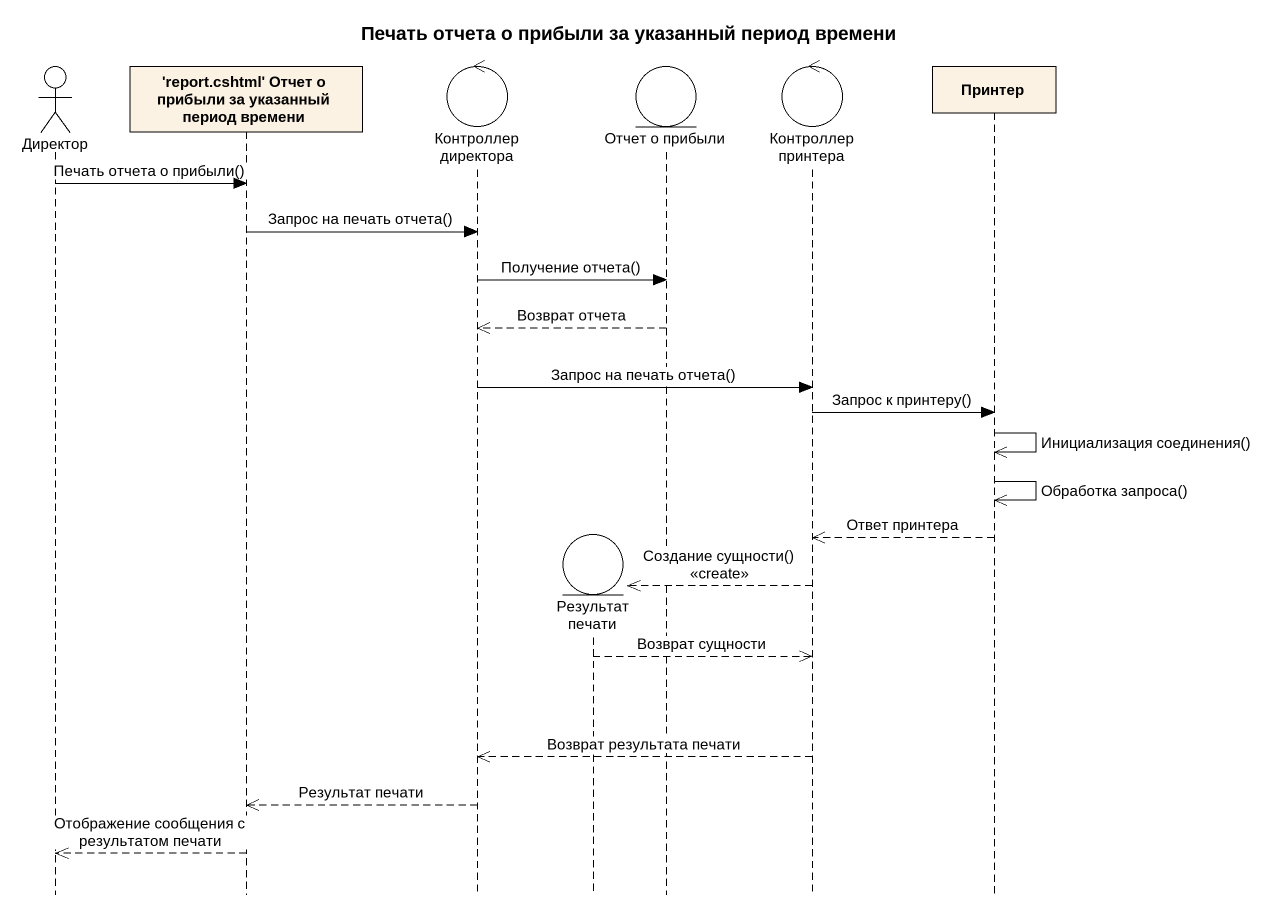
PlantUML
@startuml
title Печать отчета о прибыли за указанный период времени
hide footbox
actor Директор
participant "'report.cshtml' Отчет о прибыли за указанный период времени" as report_cshtml_Отчет_о
control "Контроллер директора" as Контроллер_директора
entity "Результат печати" as Результат_печати
entity "Отчет о прибыли" as Отчет_о_прибыли
control "Контроллер принтера" as Контроллер_принтера
participant Принтер

Директор -> report_cshtml_Отчет_о : Печать отчета о прибыли()
report_cshtml_Отчет_о -> Контроллер_директора : Запрос на печать отчета()
Контроллер_директора -> Отчет_о_прибыли : Получение отчета()
Отчет_о_прибыли -->> Контроллер_директора : Возврат отчета
Контроллер_директора -> Контроллер_принтера : Запрос на печать отчета()
Контроллер_принтера -> Принтер : Запрос к принтеру()
Принтер ->> Принтер : Инициализация соединения()
Принтер ->> Принтер : Обработка запроса()
Принтер -->> Контроллер_принтера : Ответ принтера
Контроллер_принтера -->> Результат_печати ** : Создание сущности() <<create>>
Результат_печати -->> Контроллер_принтера : Возврат сущности
Контроллер_принтера -->> Контроллер_директора : Возврат результата печати
Контроллер_директора -->> report_cshtml_Отчет_о : Результат печати
report_cshtml_Отчет_о -->> Директор : Отображение сообщения с результатом печати
@enduml
